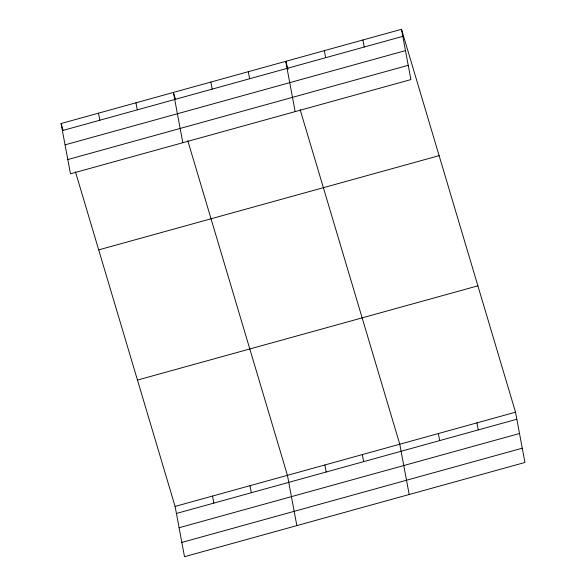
<?xml version="1.0" encoding="UTF-8"?>
<svg xmlns="http://www.w3.org/2000/svg" width="586" height="586" viewBox="0 0 586 586"><rect width="100%" height="100%" fill="white"/><g stroke="black" fill="none" stroke-linecap="round" stroke-linejoin="round"><path stroke-width="0.88" d="M401.491 29.3L410.903 79.579L70.481 173.808L61.069 123.529L401.491 29.3L515.519 412.192L524.931 462.471L184.509 556.7L175.097 506.421L75.44 171.793M62.394 130.583L402.809 36.347M65.061 144.845L405.483 50.616M67.815 159.546L408.23 65.317M98.697 249.885L439.119 155.656M137.468 380.065L477.89 285.836M175.097 506.421L515.519 412.192M176.415 513.468L516.837 419.239M179.089 527.737L519.511 433.508M181.836 542.431L522.258 448.202M288.1 69.236L285.748 61.34L295.161 111.618M300.12 109.597L399.777 444.225L409.182 494.503M175.5 99.452L173.412 92.434L182.817 142.713M187.784 140.699L287.433 475.327L296.846 525.605M61.069 123.529L63.163 130.553M476.938 422.865L478.257 429.919M438.357 433.545L439.676 440.599M362.91 39.98L364.228 47.027M324.329 50.66L325.648 57.706M362.331 454.597L363.65 461.643M324.886 464.962L326.204 472.008M248.303 71.704L249.621 78.751M210.857 82.069L212.176 89.123M249.988 485.691L251.306 492.738M212.542 496.056L213.861 503.103M135.967 102.799L137.285 109.853M98.521 113.164L99.84 120.218"/></g></svg>
